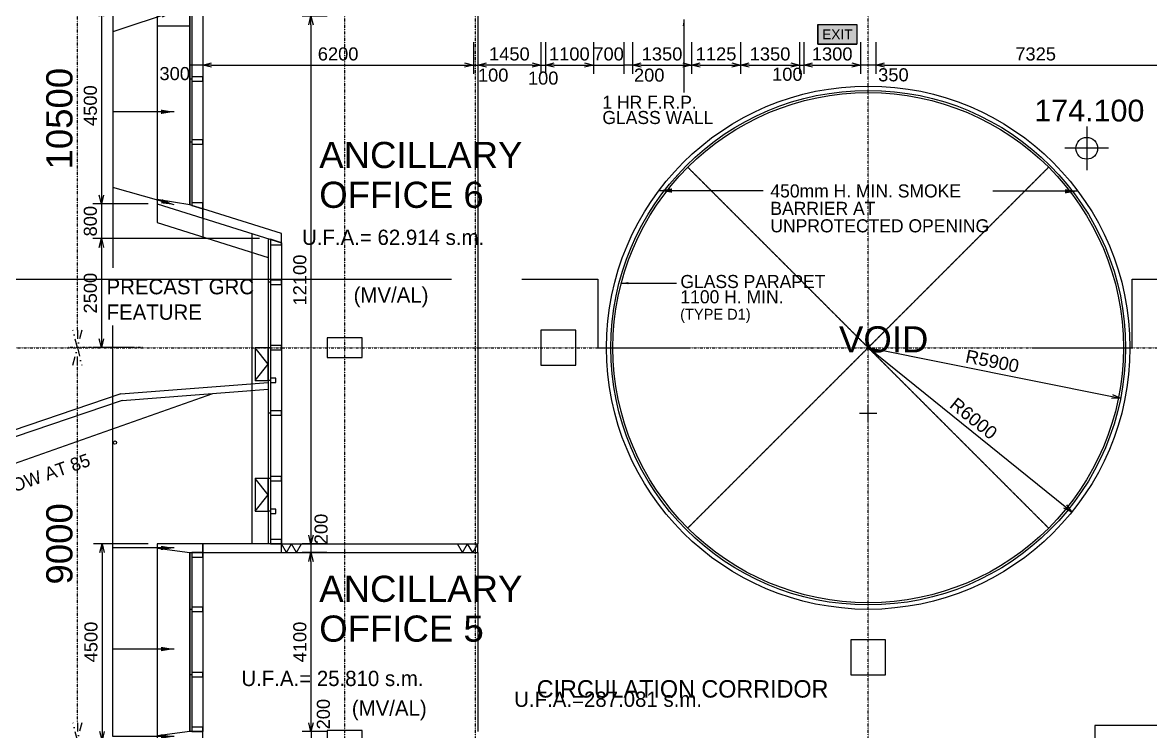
# Model space of a CAD drawing. Header units: millimetres. Extents: x 477 to 62893, y 268 to 55271.
# Drawn here: x 14886 to 40738, y 13340 to 29595 of the extents above; entities that cross this region are included whole.
import ezdxf
from ezdxf.enums import TextEntityAlignment as Align

# ---------------------------------------------------------------- set-up
doc = ezdxf.new("R2010")
doc.units = ezdxf.units.MM
doc.linetypes.add('CENTER', pattern=[50.8, 31.75, -6.35, 6.35, -6.35])
doc.linetypes.add('DASHDOT', pattern=[1, 0.5, -0.25, 0, -0.25])
doc.layers.get('0').update_dxf_attribs({"color": 8})
doc.layers.get('Defpoints').update_dxf_attribs({"color": 8})
for name, color, linetype in [('DLN020__', 8, 'DASHDOT'), ('DLN030', 8, 'Continuous'), ('DLN032__', 8, 'Continuous'), ('DLN040_2', 8, 'Continuous'), ('DLN040__', 8, 'Continuous'), ('DLN041_1', 8, 'Continuous'), ('DLN041__', 8, 'Continuous'), ('DLN052__', 8, 'Continuous'), ('DLN061__1', 8, 'Continuous'), ('DLN210__', 8, 'Continuous'), ('DLN220__', 8, 'Continuous'), ('DLN280__', 8, 'Continuous'), ('DLN314__', 8, 'Continuous'), ('DLN324__', 8, 'Continuous'), ('DLN327__', 8, 'CENTER'), ('DLN580__', 8, 'Continuous'), ('FS-10', 8, 'Continuous'), ('LEVEL', 8, 'Continuous')]:
    doc.layers.add(name, color=color, linetype=linetype)
doc.styles.add('ROMANS', font='swissl.ttf')
doc.styles.add('SWIS721LT450', font='swissl.ttf')
doc.styles.add('SWIS721LT750', font='swissl.ttf')
doc.dimstyles.new('INTDIM', dxfattribs={"dimscale": 200, "dimtxt": 2.25, "dimasz": 1.5, "dimexe": 1, "dimexo": 0, "dimgap": 1, "dimtad": 1, "dimdec": 0, "dimrnd": 1, "dimzin": 1, "dimdsep": 46, "dimtxsty": 'SWIS721LT450', "dimcen": 1, "dimclrd": 256, "dimclre": 256, "dimclrt": 256, "dimaunit": 1, "dimadec": 3, "dimazin": 0, "dimtfac": 1, "dimtdec": 0, "dimtix": 1, "dimtmove": 2, "dimatfit": 0, "dimfxl": 1, "dimtolj": 1, "dimtzin": 0, "dimarcsym": 0})

# ---------------------------------------------------------------- blocks, each defined once
blk = doc.blocks.new('DIMARR')
for p, q in [((-1, 0.25), (0, 0)), ((-1, 0), (0, 0)), ((0, 0), (-1, -0.25))]:
    blk.add_line(p, q)
blk = doc.blocks.new('*D391')
at = {"layer": 'Defpoints', "color": 0, "transparency": 16777216}
for p in [(16142, 22140), (17850, 22140), (17850, 13140)]:
    blk.add_point(p, dxfattribs=at)
at = {"layer": 'DLN020__', "lineweight": -2, "transparency": 16777216}
for p, q in [((17650, 22140), (15942, 22140)), ((16142, 13540), (16142, 21740)), ((17650, 13140), (15942, 13140))]:
    blk.add_line(p, q, dxfattribs=at)
at = {"layer": 'DLN020__', "lineweight": -2, "transparency": 16777216, "xscale": 400, "yscale": 400, "zscale": 400}
for p, rotation in [((16142, 22140), 90), ((16142, 13140), 270)]:
    blk.add_blockref('DIMARR', p, dxfattribs=dict(at, rotation=rotation))
at = {"layer": 'DLN020__', "transparency": 16777216, "insert": (15734, 17640), "char_height": 600, "attachment_point": 5, "rotation": 90, "style": 'SWIS721LT450'}
blk.add_mtext('\\A1;9000', dxfattribs=at)
blk = doc.blocks.new('*D392')
at = {"layer": 'Defpoints', "color": 0, "transparency": 16777216}
for p in [(16142, 32640), (17850, 32640), (17850, 22140)]:
    blk.add_point(p, dxfattribs=at)
at = {"layer": 'DLN020__', "lineweight": -2, "transparency": 16777216}
for p, q in [((17650, 32640), (15942, 32640)), ((16142, 22540), (16142, 32240)), ((17650, 22140), (15942, 22140))]:
    blk.add_line(p, q, dxfattribs=at)
at = {"layer": 'DLN020__', "lineweight": -2, "transparency": 16777216, "xscale": 400, "yscale": 400, "zscale": 400}
for p, rotation in [((16142, 32640), 90), ((16142, 22140), 270)]:
    blk.add_blockref('DIMARR', p, dxfattribs=dict(at, rotation=rotation))
at = {"layer": 'DLN020__', "transparency": 16777216, "insert": (15734, 27390), "char_height": 600, "attachment_point": 5, "rotation": 90, "style": 'SWIS721LT450'}
blk.add_mtext('\\A1;10500', dxfattribs=at)
blk = doc.blocks.new('*D399')
at = {"layer": 'Defpoints', "color": 0, "transparency": 16777216}
for p in [(25319, 29342), (26769, 29342), (25319, 28619)]:
    blk.add_point(p, dxfattribs=at)
at = {"layer": 'DLN030', "lineweight": -2, "transparency": 16777216}
for p, q in [((25319, 29142), (25319, 28419)), ((26769, 29142), (26769, 28419)), ((26569, 28619), (25519, 28619))]:
    blk.add_line(p, q, dxfattribs=at)
at = {"layer": 'DLN030', "lineweight": -2, "transparency": 16777216, "xscale": 200, "yscale": 200, "zscale": 200, "rotation": 180}
blk.add_blockref('DIMARR', (25319, 28619), dxfattribs=at)
at = {"layer": 'DLN030', "lineweight": -2, "transparency": 16777216, "xscale": 200, "yscale": 200, "zscale": 200}
blk.add_blockref('DIMARR', (26769, 28619), dxfattribs=at)
at = {"layer": 'DLN030', "transparency": 16777216, "insert": (26044, 28873), "char_height": 300, "attachment_point": 5, "style": 'SWIS721LT450'}
blk.add_mtext('\\A1;1450', dxfattribs=at)
blk = doc.blocks.new('*D400')
at = {"layer": 'Defpoints', "color": 0, "transparency": 16777216}
for p in [(25219, 29342), (25319, 29342), (25319, 28619)]:
    blk.add_point(p, dxfattribs=at)
at = {"layer": 'DLN030', "lineweight": -2, "transparency": 16777216}
for p, q in [((25219, 29142), (25219, 28419)), ((25319, 29142), (25319, 28419)), ((25219, 28619), (25319, 28619))]:
    blk.add_line(p, q, dxfattribs=at)
at = {"layer": 'DLN030', "transparency": 16777216, "insert": (25673, 28387), "char_height": 300, "attachment_point": 5, "style": 'SWIS721LT450'}
blk.add_mtext('\\A1;100', dxfattribs=at)
blk = doc.blocks.new('*D401')
at = {"layer": 'Defpoints', "color": 0, "transparency": 16777216}
for p in [(19019, 29342), (25219, 29342), (25219, 28619)]:
    blk.add_point(p, dxfattribs=at)
at = {"layer": 'DLN030', "lineweight": -2, "transparency": 16777216}
for p, q in [((19019, 29142), (19019, 28419)), ((25219, 29142), (25219, 28419)), ((19219, 28619), (25019, 28619))]:
    blk.add_line(p, q, dxfattribs=at)
at = {"layer": 'DLN030', "lineweight": -2, "transparency": 16777216, "xscale": 200, "yscale": 200, "zscale": 200, "rotation": 180}
blk.add_blockref('DIMARR', (19019, 28619), dxfattribs=at)
at = {"layer": 'DLN030', "lineweight": -2, "transparency": 16777216, "xscale": 200, "yscale": 200, "zscale": 200}
blk.add_blockref('DIMARR', (25219, 28619), dxfattribs=at)
at = {"layer": 'DLN030', "transparency": 16777216, "insert": (22119, 28873), "char_height": 300, "attachment_point": 5, "style": 'SWIS721LT450'}
blk.add_mtext('\\A1;6200', dxfattribs=at)
blk = doc.blocks.new('*D402')
at = {"layer": 'Defpoints', "color": 0, "transparency": 16777216}
for p in [(18719, 29342), (19019, 29342), (18719, 28619)]:
    blk.add_point(p, dxfattribs=at)
at = {"layer": 'DLN030', "lineweight": -2, "transparency": 16777216}
for p, q in [((18719, 29142), (18719, 28419)), ((19019, 29142), (19019, 28419)), ((19019, 28619), (18719, 28619))]:
    blk.add_line(p, q, dxfattribs=at)
at = {"layer": 'DLN030', "transparency": 16777216, "insert": (18374, 28423), "char_height": 300, "attachment_point": 5, "style": 'SWIS721LT450'}
blk.add_mtext('\\A1;300', dxfattribs=at)
blk = doc.blocks.new('*D403')
at = {"layer": 'Defpoints', "color": 0, "transparency": 16777216}
for p in [(34094, 29342), (34444, 29342), (34094, 28619)]:
    blk.add_point(p, dxfattribs=at)
at = {"layer": 'DLN030', "lineweight": -2, "transparency": 16777216}
for p, q in [((34094, 29142), (34094, 28419)), ((34444, 29142), (34444, 28419)), ((34444, 28619), (34094, 28619))]:
    blk.add_line(p, q, dxfattribs=at)
at = {"layer": 'DLN030', "transparency": 16777216, "insert": (34847, 28394), "char_height": 300, "attachment_point": 5, "style": 'SWIS721LT450'}
blk.add_mtext('\\A1;350', dxfattribs=at)
blk = doc.blocks.new('*D404')
at = {"layer": 'Defpoints', "color": 0, "transparency": 16777216}
for p in [(34444, 29342), (41769, 29342), (41769, 28619)]:
    blk.add_point(p, dxfattribs=at)
at = {"layer": 'DLN030', "lineweight": -2, "transparency": 16777216}
for p, q in [((34444, 29142), (34444, 28419)), ((41769, 29142), (41769, 28419)), ((34644, 28619), (41569, 28619))]:
    blk.add_line(p, q, dxfattribs=at)
at = {"layer": 'DLN030', "lineweight": -2, "transparency": 16777216, "xscale": 200, "yscale": 200, "zscale": 200, "rotation": 180}
blk.add_blockref('DIMARR', (34444, 28619), dxfattribs=at)
at = {"layer": 'DLN030', "lineweight": -2, "transparency": 16777216, "xscale": 200, "yscale": 200, "zscale": 200}
blk.add_blockref('DIMARR', (41769, 28619), dxfattribs=at)
at = {"layer": 'DLN030', "transparency": 16777216, "insert": (38107, 28873), "char_height": 300, "attachment_point": 5, "style": 'SWIS721LT450'}
blk.add_mtext('\\A1;7325', dxfattribs=at)
blk = doc.blocks.new('*D343')
at = {"layer": 'Defpoints', "color": 0, "transparency": 16777216}
for p in [(22071, 29740), (21497, 17640), (22071, 17640)]:
    blk.add_point(p, dxfattribs=at)
at = {"layer": 'DLN030', "lineweight": -2, "transparency": 16777216}
for p, q in [((21871, 29740), (21297, 29740)), ((21497, 29540), (21497, 17840)), ((21871, 17640), (21297, 17640))]:
    blk.add_line(p, q, dxfattribs=at)
at = {"layer": 'DLN030', "lineweight": -2, "transparency": 16777216, "xscale": 200, "yscale": 200, "zscale": 200}
for p, rotation in [((21497, 29740), 90), ((21497, 17640), 270)]:
    blk.add_blockref('DIMARR', p, dxfattribs=dict(at, rotation=rotation))
at = {"layer": 'DLN030', "transparency": 16777216, "insert": (21243, 23690), "char_height": 300, "attachment_point": 5, "rotation": 90, "style": 'SWIS721LT450'}
blk.add_mtext('\\A1;12100', dxfattribs=at)
blk = doc.blocks.new('*D344')
at = {"layer": 'Defpoints', "color": 0, "transparency": 16777216}
for p in [(22064, 17640), (21497, 17440), (22064, 17440)]:
    blk.add_point(p, dxfattribs=at)
at = {"layer": 'DLN030', "lineweight": -2, "transparency": 16777216}
for p, q in [((21864, 17640), (21297, 17640)), ((21497, 17640), (21497, 17440)), ((21864, 17440), (21297, 17440))]:
    blk.add_line(p, q, dxfattribs=at)
at = {"layer": 'DLN030', "transparency": 16777216, "insert": (21730, 17982), "char_height": 300, "attachment_point": 5, "rotation": 90, "style": 'SWIS721LT450'}
blk.add_mtext('\\A1;200', dxfattribs=at)
blk = doc.blocks.new('*D345')
at = {"layer": 'Defpoints', "color": 0, "transparency": 16777216}
for p in [(22064, 17440), (21497, 13340), (22064, 13340)]:
    blk.add_point(p, dxfattribs=at)
at = {"layer": 'DLN030', "lineweight": -2, "transparency": 16777216}
for p, q in [((21864, 17440), (21297, 17440)), ((21497, 17240), (21497, 13540)), ((21864, 13340), (21297, 13340))]:
    blk.add_line(p, q, dxfattribs=at)
at = {"layer": 'DLN030', "lineweight": -2, "transparency": 16777216, "xscale": 200, "yscale": 200, "zscale": 200}
for p, rotation in [((21497, 17440), 90), ((21497, 13340), 270)]:
    blk.add_blockref('DIMARR', p, dxfattribs=dict(at, rotation=rotation))
at = {"layer": 'DLN030', "transparency": 16777216, "insert": (21243, 15390), "char_height": 300, "attachment_point": 5, "rotation": 90, "style": 'SWIS721LT450'}
blk.add_mtext('\\A1;4100', dxfattribs=at)
blk = doc.blocks.new('*D346')
at = {"layer": 'Defpoints', "color": 0, "transparency": 16777216}
for p in [(22071, 13340), (21505, 13140), (22071, 13140)]:
    blk.add_point(p, dxfattribs=at)
at = {"layer": 'DLN030', "lineweight": -2, "transparency": 16777216}
for p, q in [((21871, 13340), (21305, 13340)), ((21505, 13340), (21505, 13140)), ((21871, 13140), (21305, 13140))]:
    blk.add_line(p, q, dxfattribs=at)
at = {"layer": 'DLN030', "transparency": 16777216, "insert": (21783, 13736), "char_height": 300, "attachment_point": 5, "rotation": 90, "style": 'SWIS721LT450'}
blk.add_mtext('\\A1;200', dxfattribs=at)
blk = doc.blocks.new('*D351')
at = {"layer": 'Defpoints', "color": 0, "transparency": 16777216}
for p in [(34269, 22140), (40055, 20981)]:
    blk.add_point(p, dxfattribs=at)
at = {"layer": 'DLN030', "lineweight": -2, "transparency": 16777216}
blk.add_line((34269, 22140), (39858, 21020), dxfattribs=at)
at = {"layer": 'DLN030', "lineweight": -2, "transparency": 16777216, "xscale": 200, "yscale": 200, "zscale": 200, "rotation": 348.6739340549402}
blk.add_blockref('DIMARR', (40055, 20981), dxfattribs=at)
at = {"layer": 'DLN030', "transparency": 16777216, "insert": (37114, 21829), "char_height": 300, "attachment_point": 5, "rotation": 348.6739, "style": 'SWIS721LT450'}
blk.add_mtext('\\A1;R5900', dxfattribs=at)
blk = doc.blocks.new('ELEX')
at = {"layer": 'DLN032__'}
for p, q in [((0, 0.5), (0, -0.5)), ((0.5, 0), (-0.5, 0))]:
    blk.add_line(p, q, dxfattribs=at)
blk.add_circle((0, 0), 0.25, dxfattribs=at)
at = {"layer": 'DLN032__', "style": 'ROMANS'}
blk.add_attdef('ELEX', (0.257, 0.354), '', height=0.5, dxfattribs=at)
blk = doc.blocks.new('FSEX-V01')
at = {"layer": 'DLN580__'}
for p, q in [((0, 300), (0, 0)), ((0, 300), (600, 300)), ((600, 300), (600, 0)), ((0, 0), (600, 0))]:
    blk.add_line(p, q, dxfattribs=at)
at = {"layer": 'DLN580__', "style": 'ROMANS'}
blk.add_text('EXIT', height=150, dxfattribs=at).set_placement((300, 150), align=Align.MIDDLE)
blk = doc.blocks.new('U')
at = {"layer": 'DLN280__'}
for points in [[(-370364, -433790), (-371164, -433790), (-371164, -434240), (-370364, -434240)], [(-370364, -442790), (-371164, -442790), (-371164, -443240), (-370364, -443240)]]:
    blk.add_lwpolyline(points, close=True, dxfattribs=at)
blk = doc.blocks.new('*D324')
at = {"layer": 'Defpoints', "color": 0, "transparency": 16777216}
for p in [(25319, 29342), (26769, 29342), (25319, 28619)]:
    blk.add_point(p, dxfattribs=at)
at = {"layer": 'DLN030', "lineweight": -2, "transparency": 16777216}
for p, q in [((25319, 29142), (25319, 28419)), ((26769, 29142), (26769, 28419)), ((26569, 28619), (25519, 28619))]:
    blk.add_line(p, q, dxfattribs=at)
at = {"layer": 'DLN030', "lineweight": -2, "transparency": 16777216, "xscale": 200, "yscale": 200, "zscale": 200, "rotation": 180}
blk.add_blockref('DIMARR', (25319, 28619), dxfattribs=at)
at = {"layer": 'DLN030', "lineweight": -2, "transparency": 16777216, "xscale": 200, "yscale": 200, "zscale": 200}
blk.add_blockref('DIMARR', (26769, 28619), dxfattribs=at)
at = {"layer": 'DLN030', "transparency": 16777216, "insert": (26044, 28873), "char_height": 300, "attachment_point": 5, "style": 'SWIS721LT450'}
blk.add_mtext('\\A1;1450', dxfattribs=at)
blk = doc.blocks.new('*D325')
at = {"layer": 'Defpoints', "color": 0, "transparency": 16777216}
for p in [(28669, 29342), (28869, 29342), (28669, 28619)]:
    blk.add_point(p, dxfattribs=at)
at = {"layer": 'DLN030', "lineweight": -2, "transparency": 16777216}
for p, q in [((28669, 29142), (28669, 28419)), ((28869, 29142), (28869, 28419)), ((28869, 28619), (28669, 28619))]:
    blk.add_line(p, q, dxfattribs=at)
at = {"layer": 'DLN030', "transparency": 16777216, "insert": (29250, 28387), "char_height": 300, "attachment_point": 5, "style": 'SWIS721LT450'}
blk.add_mtext('\\A1;200', dxfattribs=at)
blk = doc.blocks.new('*D326')
at = {"layer": 'Defpoints', "color": 0, "transparency": 16777216}
for p in [(30219, 29342), (31344, 29342), (31344, 28619)]:
    blk.add_point(p, dxfattribs=at)
at = {"layer": 'DLN030', "lineweight": -2, "transparency": 16777216}
for p, q in [((30219, 29142), (30219, 28419)), ((31344, 29142), (31344, 28419)), ((30419, 28619), (31144, 28619))]:
    blk.add_line(p, q, dxfattribs=at)
at = {"layer": 'DLN030', "lineweight": -2, "transparency": 16777216, "xscale": 200, "yscale": 200, "zscale": 200, "rotation": 180}
blk.add_blockref('DIMARR', (30219, 28619), dxfattribs=at)
at = {"layer": 'DLN030', "lineweight": -2, "transparency": 16777216, "xscale": 200, "yscale": 200, "zscale": 200}
blk.add_blockref('DIMARR', (31344, 28619), dxfattribs=at)
at = {"layer": 'DLN030', "transparency": 16777216, "insert": (30782, 28873), "char_height": 300, "attachment_point": 5, "style": 'SWIS721LT450'}
blk.add_mtext('\\A1;1125', dxfattribs=at)
blk = doc.blocks.new('*D327')
at = {"layer": 'Defpoints', "color": 0, "transparency": 16777216}
for p in [(32694, 29342), (32794, 29342), (32794, 28619)]:
    blk.add_point(p, dxfattribs=at)
at = {"layer": 'DLN030', "lineweight": -2, "transparency": 16777216}
for p, q in [((32694, 29142), (32694, 28419)), ((32794, 29142), (32794, 28419)), ((32694, 28619), (32794, 28619))]:
    blk.add_line(p, q, dxfattribs=at)
at = {"layer": 'DLN030', "transparency": 16777216, "insert": (32416, 28407), "char_height": 300, "attachment_point": 5, "style": 'SWIS721LT450'}
blk.add_mtext('\\A1;100', dxfattribs=at)
blk = doc.blocks.new('*D328')
at = {"layer": 'Defpoints', "color": 0, "transparency": 16777216}
for p in [(32794, 29342), (34094, 29342), (34094, 28619)]:
    blk.add_point(p, dxfattribs=at)
at = {"layer": 'DLN030', "lineweight": -2, "transparency": 16777216}
for p, q in [((32794, 29142), (32794, 28419)), ((34094, 29142), (34094, 28419)), ((32994, 28619), (33894, 28619))]:
    blk.add_line(p, q, dxfattribs=at)
at = {"layer": 'DLN030', "lineweight": -2, "transparency": 16777216, "xscale": 200, "yscale": 200, "zscale": 200, "rotation": 180}
blk.add_blockref('DIMARR', (32794, 28619), dxfattribs=at)
at = {"layer": 'DLN030', "lineweight": -2, "transparency": 16777216, "xscale": 200, "yscale": 200, "zscale": 200}
blk.add_blockref('DIMARR', (34094, 28619), dxfattribs=at)
at = {"layer": 'DLN030', "transparency": 16777216, "insert": (33444, 28873), "char_height": 300, "attachment_point": 5, "style": 'SWIS721LT450'}
blk.add_mtext('\\A1;1300', dxfattribs=at)
blk = doc.blocks.new('*D329')
at = {"layer": 'Defpoints', "color": 0, "transparency": 16777216}
for p in [(26769, 29342), (26869, 29342), (26869, 28619)]:
    blk.add_point(p, dxfattribs=at)
at = {"layer": 'DLN030', "lineweight": -2, "transparency": 16777216}
for p, q in [((26769, 29142), (26769, 28419)), ((26869, 29142), (26869, 28419)), ((26769, 28619), (26869, 28619))]:
    blk.add_line(p, q, dxfattribs=at)
at = {"layer": 'DLN030', "transparency": 16777216, "insert": (26819, 28319), "char_height": 300, "attachment_point": 5, "style": 'SWIS721LT450'}
blk.add_mtext('\\A1;100', dxfattribs=at)
blk = doc.blocks.new('*D330')
at = {"layer": 'Defpoints', "color": 0, "transparency": 16777216}
for p in [(28869, 29342), (30219, 29342), (30219, 28619)]:
    blk.add_point(p, dxfattribs=at)
at = {"layer": 'DLN030', "lineweight": -2, "transparency": 16777216}
for p, q in [((28869, 29142), (28869, 28419)), ((30219, 29142), (30219, 28419)), ((29069, 28619), (30019, 28619))]:
    blk.add_line(p, q, dxfattribs=at)
at = {"layer": 'DLN030', "lineweight": -2, "transparency": 16777216, "xscale": 200, "yscale": 200, "zscale": 200, "rotation": 180}
blk.add_blockref('DIMARR', (28869, 28619), dxfattribs=at)
at = {"layer": 'DLN030', "lineweight": -2, "transparency": 16777216, "xscale": 200, "yscale": 200, "zscale": 200}
blk.add_blockref('DIMARR', (30219, 28619), dxfattribs=at)
at = {"layer": 'DLN030', "transparency": 16777216, "insert": (29544, 28873), "char_height": 300, "attachment_point": 5, "style": 'SWIS721LT450'}
blk.add_mtext('\\A1;1350', dxfattribs=at)
blk = doc.blocks.new('*D323')
at = {"layer": 'Defpoints', "color": 0, "transparency": 16777216}
for p in [(31344, 29342), (32694, 29342), (32694, 28619)]:
    blk.add_point(p, dxfattribs=at)
at = {"layer": 'DLN030', "lineweight": -2, "transparency": 16777216}
for p, q in [((31344, 29142), (31344, 28419)), ((32694, 29142), (32694, 28419)), ((31544, 28619), (32494, 28619))]:
    blk.add_line(p, q, dxfattribs=at)
at = {"layer": 'DLN030', "lineweight": -2, "transparency": 16777216, "xscale": 200, "yscale": 200, "zscale": 200, "rotation": 180}
blk.add_blockref('DIMARR', (31344, 28619), dxfattribs=at)
at = {"layer": 'DLN030', "lineweight": -2, "transparency": 16777216, "xscale": 200, "yscale": 200, "zscale": 200}
blk.add_blockref('DIMARR', (32694, 28619), dxfattribs=at)
at = {"layer": 'DLN030', "transparency": 16777216, "insert": (32019, 28873), "char_height": 300, "attachment_point": 5, "style": 'SWIS721LT450'}
blk.add_mtext('\\A1;1350', dxfattribs=at)
blk = doc.blocks.new('MAGENTA')
at = {"layer": 'DLN314__'}
blk.add_line((-212508, -468222), (-212508, -468172), dxfattribs=at)
blk.add_lwpolyline([(-212458, -468472), (-212458, -468222), (-212558, -468222), (-212558, -468472)], close=True, dxfattribs=at)
blk = doc.blocks.new('*D300')
at = {"layer": 'Defpoints', "color": 0, "transparency": 16777216}
for p in [(34269, 22140), (38937, 18369)]:
    blk.add_point(p, dxfattribs=at)
at = {"layer": 'DLN030', "lineweight": -2, "transparency": 16777216}
blk.add_line((34269, 22140), (38781, 18495), dxfattribs=at)
at = {"layer": 'DLN030', "lineweight": -2, "transparency": 16777216, "xscale": 200, "yscale": 200, "zscale": 200, "rotation": 321.0664221303622}
blk.add_blockref('DIMARR', (38937, 18369), dxfattribs=at)
at = {"layer": 'DLN030', "transparency": 16777216, "insert": (36685, 20515), "char_height": 300, "attachment_point": 5, "rotation": 321.0664, "style": 'SWIS721LT450'}
blk.add_mtext('\\A1;R6000', dxfattribs=at)
blk = doc.blocks.new('w')
at = {"layer": 'DLN061__1'}
for p, q in [((-380707, -515975), (-380854, -515719)), ((-380707, -515975), (-380559, -515719)), ((-380411, -515975), (-380559, -515719)), ((-380411, -515975), (-380263, -515719))]:
    blk.add_line(p, q, dxfattribs=at)
blk = doc.blocks.new('A$C75032E79')
at = {"layer": 'DLN314__', "ltscale": 0.05}
blk.add_lwpolyline([(-750, 0), (0, 0), (0, 300), (-750, 300)], close=True, dxfattribs=at)
blk.add_lwpolyline([(-750, 300), (-375, 0), (0, 300)], dxfattribs=at)
blk = doc.blocks.new('MAGETA-2')
at = {"layer": 'DLN314__'}
blk.add_line((-211908, -468637), (-211908, -468587), dxfattribs=at)
blk.add_lwpolyline([(-211858, -468762), (-211858, -468637), (-211958, -468637), (-211958, -468762)], close=True, dxfattribs=at)
blk = doc.blocks.new('*D281')
at = {"layer": 'Defpoints', "color": 0, "transparency": 16777216}
for p in [(26869, 29342), (27969, 29342), (27969, 28619)]:
    blk.add_point(p, dxfattribs=at)
at = {"layer": 'DLN030', "lineweight": -2, "transparency": 16777216}
for p, q in [((26869, 29142), (26869, 28419)), ((27969, 29142), (27969, 28419)), ((27069, 28619), (27769, 28619))]:
    blk.add_line(p, q, dxfattribs=at)
at = {"layer": 'DLN030', "lineweight": -2, "transparency": 16777216, "xscale": 200, "yscale": 200, "zscale": 200, "rotation": 180}
blk.add_blockref('DIMARR', (26869, 28619), dxfattribs=at)
at = {"layer": 'DLN030', "lineweight": -2, "transparency": 16777216, "xscale": 200, "yscale": 200, "zscale": 200}
blk.add_blockref('DIMARR', (27969, 28619), dxfattribs=at)
at = {"layer": 'DLN030', "transparency": 16777216, "insert": (27419, 28873), "char_height": 300, "attachment_point": 5, "style": 'SWIS721LT450'}
blk.add_mtext('\\A1;1100', dxfattribs=at)
blk = doc.blocks.new('*D282')
at = {"layer": 'Defpoints', "color": 0, "transparency": 16777216}
for p in [(27969, 29342), (28669, 29342), (28669, 28619)]:
    blk.add_point(p, dxfattribs=at)
at = {"layer": 'DLN030', "lineweight": -2, "transparency": 16777216}
for p, q in [((27969, 29142), (27969, 28419)), ((28669, 29142), (28669, 28419)), ((27969, 28619), (28669, 28619))]:
    blk.add_line(p, q, dxfattribs=at)
at = {"layer": 'DLN030', "transparency": 16777216, "insert": (28319, 28873), "char_height": 300, "attachment_point": 5, "style": 'SWIS721LT450'}
blk.add_mtext('\\A1;700', dxfattribs=at)
blk = doc.blocks.new('*D261')
at = {"layer": 'Defpoints', "color": 0, "transparency": 16777216}
for p in [(17969, 29940), (16695, 25440), (17969, 25440)]:
    blk.add_point(p, dxfattribs=at)
at = {"layer": 'DLN030', "lineweight": -2, "transparency": 16777216}
for p, q in [((17769, 29940), (16495, 29940)), ((16695, 29740), (16695, 25640)), ((17769, 25440), (16495, 25440))]:
    blk.add_line(p, q, dxfattribs=at)
at = {"layer": 'DLN030', "lineweight": -2, "transparency": 16777216, "xscale": 200, "yscale": 200, "zscale": 200}
for p, rotation in [((16695, 29940), 90), ((16695, 25440), 270)]:
    blk.add_blockref('DIMARR', p, dxfattribs=dict(at, rotation=rotation))
at = {"layer": 'DLN030', "transparency": 16777216, "insert": (16441, 27690), "char_height": 300, "attachment_point": 5, "rotation": 90, "style": 'SWIS721LT450'}
blk.add_mtext('\\A1;4500', dxfattribs=at)
blk = doc.blocks.new('*D262')
at = {"layer": 'Defpoints', "color": 0, "transparency": 16777216}
for p in [(17969, 25440), (16695, 24640), (20519, 24640)]:
    blk.add_point(p, dxfattribs=at)
at = {"layer": 'DLN030', "lineweight": -2, "transparency": 16777216}
for p, q in [((17769, 25440), (16495, 25440)), ((16695, 25440), (16695, 24640)), ((20319, 24640), (16495, 24640))]:
    blk.add_line(p, q, dxfattribs=at)
at = {"layer": 'DLN030', "transparency": 16777216, "insert": (16441, 25040), "char_height": 300, "attachment_point": 5, "rotation": 90, "style": 'SWIS721LT450'}
blk.add_mtext('\\A1;800', dxfattribs=at)
blk = doc.blocks.new('*D263')
at = {"layer": 'Defpoints', "color": 0, "transparency": 16777216}
for p in [(17554, 24640), (16695, 22140), (17650, 22140)]:
    blk.add_point(p, dxfattribs=at)
at = {"layer": 'DLN030', "lineweight": -2, "transparency": 16777216}
for p, q in [((17354, 24640), (16495, 24640)), ((16695, 24440), (16695, 22340)), ((17450, 22140), (16495, 22140))]:
    blk.add_line(p, q, dxfattribs=at)
at = {"layer": 'DLN030', "lineweight": -2, "transparency": 16777216, "xscale": 200, "yscale": 200, "zscale": 200}
for p, rotation in [((16695, 24640), 90), ((16695, 22140), 270)]:
    blk.add_blockref('DIMARR', p, dxfattribs=dict(at, rotation=rotation))
at = {"layer": 'DLN030', "transparency": 16777216, "insert": (16441, 23390), "char_height": 300, "attachment_point": 5, "rotation": 90, "style": 'SWIS721LT450'}
blk.add_mtext('\\A1;2500', dxfattribs=at)
blk = doc.blocks.new('*D264')
at = {"layer": 'Defpoints', "color": 0, "transparency": 16777216}
for p in [(17969, 17640), (16710, 13140), (17969, 13140)]:
    blk.add_point(p, dxfattribs=at)
at = {"layer": 'DLN030', "lineweight": -2, "transparency": 16777216}
for p, q in [((17769, 17640), (16510, 17640)), ((16710, 17440), (16710, 13340)), ((17769, 13140), (16510, 13140))]:
    blk.add_line(p, q, dxfattribs=at)
at = {"layer": 'DLN030', "lineweight": -2, "transparency": 16777216, "xscale": 200, "yscale": 200, "zscale": 200}
for p, rotation in [((16710, 17640), 90), ((16710, 13140), 270)]:
    blk.add_blockref('DIMARR', p, dxfattribs=dict(at, rotation=rotation))
at = {"layer": 'DLN030', "transparency": 16777216, "insert": (16455, 15390), "char_height": 300, "attachment_point": 5, "rotation": 90, "style": 'SWIS721LT450'}
blk.add_mtext('\\A1;4500', dxfattribs=at)

msp = doc.modelspace()

# ---------------------------------------------------------------- hatches: boundary and pattern name
at = {"layer": 'FS-10'}
msp.add_hatch(color=256, dxfattribs=at).paths.add_polyline_path([(33111.9, 29549.8), (34011.9, 29549.8), (34011.9, 29099.8), (33111.9, 29099.8)])

# ---------------------------------------------------------------- linework, layer by layer
at = {"layer": 'DLN020__'}
for p, q in [((22269.4, 5889.6), (22269.4, 51172.8)), ((25269.4, 5889.6), (25269.4, 51172.8)), ((34269.4, 5889.6), (34269.4, 51172.8)), ((14340.2, 22139.6), (58019.4, 22139.6))]:
    msp.add_line(p, q, dxfattribs=at)
at = {"layer": 'DLN030'}
for p, q in [((34269.4, 20439.6), (34269.4, 20839.6)), ((34069.4, 20639.6), (34469.4, 20639.6))]:
    msp.add_line(p, q, dxfattribs=at)
at = {"layer": 'DLN040__'}
msp.add_circle((17004.6, 19963.8), 36.7, dxfattribs=at)
at = {"layer": 'DLN052__', "ltscale": 0.5}
msp.add_line((3106, 23709.5), (24718.6, 23709.5), dxfattribs=at)
at = {"layer": 'DLN052__', "ltscale": 0.01}
for points in [[(26330, 23709.5), (28073.3, 23709.5), (28073.3, 22139.6), (30123.1, 22139.6)], [(38089.6, 22139.6), (40317.5, 22139.6), (40317.5, 23709.5), (41032.5, 23709.5)]]:
    msp.add_lwpolyline(points, dxfattribs=at)
at = {"layer": 'DLN052__', "ltscale": 0.05}
msp.add_lwpolyline([(41032.5, 16251.1), (41032.5, 13478.2), (39465.3, 13478.2), (39465.3, 3681.9)], dxfattribs=at)
at = {"layer": 'DLN210__'}
for p, q in [((17969.4, 29839.6), (17969.4, 25539.6)), ((18719.4, 29508.4), (17969.4, 29508.4)), ((19019.4, 25110.2), (19019.4, 24679)), ((17139.8, 21078.2), (20519.4, 21340.7)), ((17139.7, 21078.1), (6848, 17579.6)), ((9916.1, 17797.7), (19247.3, 21091.4)), ((17170.1, 20930.1), (20519.4, 21190.2)), ((17170.1, 20930.1), (6756.2, 17390)), ((17969.4, 17539.6), (17969.4, 13240.3))]:
    msp.add_line(p, q, dxfattribs=at)
for points in [[(19019.4, 25319.8), (18769.4, 25398.3), (18719.4, 25414), (17969.4, 25539.6), (17969.4, 25439.6), (19019.4, 25110.2)], [(19019.4, 17639.6), (17969.4, 17639.6), (17969.4, 17539.6), (18719.4, 17439.6), (19019.4, 17439.6)], [(19019.4, 13339.6), (18769.4, 13339.6), (18719.4, 13339.6), (17969.4, 13240.3), (17969.4, 13139.6), (19019.4, 13139.6)]]:
    msp.add_lwpolyline(points, close=True, dxfattribs=at)
msp.add_lwpolyline([(17969.4, 25439.6), (17969.4, 25008.4), (20519.4, 24208.4)], dxfattribs=at)
msp.add_arc((17139.8, 21077.7), 0.5, 94.44198, 108.77496, dxfattribs=at)
at = {"layer": 'DLN220__', "ltscale": 0.05}
for p, q in [((25319.4, 29739.6), (25319.4, 17639.6)), ((25319.4, 17439.6), (25319.4, 13339.6))]:
    msp.add_line(p, q, dxfattribs=at)
at = {"layer": 'DLN220__'}
for p, q in [((20819.4, 17639.6), (25319.4, 17639.6)), ((25319.4, 17439.6), (25319.4, 17639.6)), ((20819.4, 17439.6), (25319.4, 17439.6))]:
    msp.add_line(p, q, dxfattribs=at)
at = {"layer": 'DLN280__'}
for points in [[(19019.4, 25319.8), (19019.4, 25110.2), (20819.4, 24545.5), (20819.4, 24755.1)], [(26769.4, 21739.6), (27569.4, 21739.6), (27569.4, 22539.6), (26769.4, 22539.6)], [(20819.4, 17639.6), (20569.4, 17639.6), (19019.4, 17639.6), (19019.4, 17439.6), (20819.4, 17439.6)], [(33869.4, 14639.6), (34669.4, 14639.6), (34669.4, 15439.6), (33869.4, 15439.6)]]:
    msp.add_lwpolyline(points, close=True, dxfattribs=at)
at = {"layer": 'DLN314__'}
for p, q in [((18719.4, 25414), (18719.4, 29740.3)), ((18719.4, 29740.3), (18719.4, 25414)), ((18769.4, 29739.6), (18769.4, 25464)), ((19019.4, 29740.3), (19019.4, 25319.8)), ((20139.4, 24758.9), (20139.4, 17639.6)), ((20519.4, 24639.6), (20519.4, 17639.6)), ((20569.4, 24624), (20569.4, 17639.6)), ((20819.4, 24545.5), (20819.4, 17639.6)), ((18719.4, 13339.6), (18719.4, 17439.6)), ((18719.4, 17439.6), (18719.4, 13339.6)), ((18769.4, 17439.6), (18769.4, 13439.6)), ((19019.4, 17439.6), (19019.4, 13339.6))]:
    msp.add_line(p, q, dxfattribs=at)
for points in [[(19019.4, 25464), (18769.4, 25464), (18769.4, 25398.3), (19019.4, 25319.8)], [(20819.4, 24545.5), (20569.4, 24624), (20569.4, 24495.5), (20819.4, 24495.5)], [(20819.4, 17739.6), (20569.4, 17739.6), (20569.4, 17639.6), (20819.4, 17639.6)], [(19019.4, 17439.6), (18769.4, 17439.6), (18769.4, 17339.6), (19019.4, 17339.6)], [(19019.4, 13439.6), (18769.4, 13439.6), (18769.4, 13339.6), (19019.4, 13339.6)]]:
    msp.add_lwpolyline(points, close=True, dxfattribs=at)
at = {"layer": 'DLN324__', "ltscale": 0.05}
msp.add_circle((34269.4, 22139.6), 6000, dxfattribs=at)
at = {"layer": 'DLN324__'}
for radius in [5900, 5850]:
    msp.add_circle((34269.4, 22139.6), radius, dxfattribs=at)
at = {"layer": 'DLN327__', "ltscale": 0.02}
for p, q in [((38406, 18003.1), (30132.8, 26276.2)), ((30132.8, 18003.1), (38406, 26276.2))]:
    msp.add_line(p, q, dxfattribs=at)
at = {"layer": 'FS-10'}
msp.add_lwpolyline([(33111.9, 29549.8), (34011.9, 29549.8), (34011.9, 29099.8), (33111.9, 29099.8)], close=True, dxfattribs=at)

# ---------------------------------------------------------------- block references
at = {"layer": 'DLN032__'}
ref = msp.add_blockref('ELEX', (39277.9, 26711.3), dxfattribs=dict(at, xscale=1000, yscale=1000, zscale=1000))
ref.add_attrib('ELEX', '174.100', (38075.3, 27326), dxfattribs={"layer": 'LEVEL', "height": 500, "style": 'ROMANS'})
at = {"layer": 'DLN061__1', "xscale": 0.78125, "yscale": 0.78125, "zscale": 0.78125}
for p in [(318362, 420545.5), (322400.1, 420545.5)]:
    msp.add_blockref('w', p, dxfattribs=at)
at = {"layer": 'DLN280__'}
msp.add_blockref('U', (393033.8, 456154.6), dxfattribs=at)
at = {"layer": 'DLN314__', "rotation": 90}
for name, p in [('MAGENTA', (-449452.6, 240805.7)), ('MAGENTA', (-449452.6, 239363.6)), ('MAGENTA', (-447652.6, 236147.2)), ('MAGENTA', (-447652.6, 234647.2)), ('MAGETA-2', (-448067.4, 233297.4)), ('MAGENTA', (-447652.6, 233147.2)), ('MAGENTA', (-447652.6, 231647.2)), ('MAGETA-2', (-448067.4, 230297.4)), ('MAGENTA', (-449452.6, 228647.2)), ('MAGENTA', (-449452.6, 227147.2))]:
    msp.add_blockref(name, p, dxfattribs=at)
at = {"layer": 'DLN314__', "ltscale": 0.05, "rotation": 90}
for p in [(20519.4, 22139.6), (20519.4, 19139.6)]:
    msp.add_blockref('A$C75032E79', p, dxfattribs=at)
at = {"layer": 'DLN580__', "xscale": 1.5, "yscale": 1.5, "zscale": 1.5}
msp.add_blockref('FSEX-V01', (33111.9, 29099.8), dxfattribs=at)

# ---------------------------------------------------------------- texts
at = {"layer": 'DLN040_2', "insert": (29958.9, 23031.5), "char_height": 250, "width": 3982.885, "attachment_point": 1, "line_spacing_factor": 0.7, "style": 'SWIS721LT750'}
msp.add_mtext('{\\fUnivers|b0|i0|c0|p34;(TYPE D1)}', dxfattribs=at)
at = {"layer": 'DLN040__', "char_height": 300, "style": 'SWIS721LT750'}
for s, insert, width, attachment_point, line_spacing_factor in [('{\\fUnivers|b0|i0|c0|p34;1 HR F.R.P. GLASS WALL}', (28176.3, 27917.2), 3224.571, 1, 0.7), ('{\\fUnivers|b0|i0|c0|p34;450mm H. MIN. SMOKE BARRIER AT UNPROTECTED OPENING}', (32027.1, 24779.7), 5359.373, 7, 0.8), ('{\\fUnivers|b0|i0|c0|p34;GLASS PARAPET 1100 H. MIN.}', (29964.7, 23806.7), 3974.268, 1, 0.7)]:
    msp.add_mtext(s, dxfattribs=dict(at, insert=insert, width=width, attachment_point=attachment_point, line_spacing_factor=line_spacing_factor))
at = {"layer": 'DLN040__', "insert": (16811.7, 22774.7), "char_height": 350, "width": 4317.27, "attachment_point": 7, "style": 'SWIS721LT750'}
msp.add_mtext('{\\fUnivers|b0|i0|c0|p34;PRECAST GRC FEATURE}', dxfattribs=at)
at = {"layer": 'DLN040__', "insert": (10891.5, 17817.9), "char_height": 300, "width": 8492.941, "attachment_point": 1, "rotation": 19.18, "style": 'SWIS721LT750'}
msp.add_mtext('{\\fUnivers|b0|i0|c0|p34;SLANTED WALL BELOW AT 85}', dxfattribs=at)
at = {"layer": 'DLN041_1', "style": 'SWIS721LT750'}
for s, p in [('ANCILLARY', (21686.3, 26258.5)), ('OFFICE 6', (21686.3, 25345.5)), ('ANCILLARY', (21686.3, 16311.2)), ('OFFICE 5', (21686.3, 15398.2))]:
    msp.add_text(s, height=600, dxfattribs=at).set_placement(p)
at = {"layer": 'DLN041_1', "char_height": 350, "attachment_point": 7, "style": 'SWIS721LT750'}
for s, insert, width in [('{\\fUnivers|b0|i0|c0|p34;U.F.A.= 62.914 s.m.}', (21292.3, 24490.6), 7280.208), ('{\\fUnivers|b0|i0|c0|p34;(MV/AL)}', (22474.4, 23068.4), 9007.441), ('{\\fUnivers|b0|i0|c0|p34;U.F.A.= 25.810 s.m.}', (19901.8, 14375.6), 7280.208), ('{\\fUnivers|b0|i0|c0|p34;U.F.A.=287.081 s.m.}', (26154.8, 13898.4), 7280.208), ('{\\fUnivers|b0|i0|c0|p34;(MV/AL)}', (22433.6, 13594.8), 9007.441)]:
    msp.add_mtext(s, dxfattribs=dict(at, insert=insert, width=width))
at = {"layer": 'DLN041__', "style": 'SWIS721LT750'}
msp.add_text('VOID', height=600, dxfattribs=at).set_placement((33599.4, 22030.6))
at = {"layer": 'DLN041__', "insert": (26671.3, 14110), "char_height": 400, "width": 14620.35, "attachment_point": 7, "style": 'SWIS721LT750'}
msp.add_mtext('{\\fUnivers|b0|i0|c0|p34;CIRCULATION\\f??|b0|i0|c0|p54; \\fUnivers|b0|i0|c0|p34;CORRIDOR}', dxfattribs=at)

# ---------------------------------------------------------------- dimensions: what is measured, and where the dimension line sits
at = {"layer": 'DLN020__'}
for base, p1, p2, picture, middle in [((16142, 32639.6), (17850.2, 22139.6), (17850.2, 32639.6), '*D392', (15733.7, 27389.6)), ((16142, 22139.6), (17850.2, 13139.6), (17850.2, 22139.6), '*D391', (15733.7, 17639.6))]:
    dim = msp.add_linear_dim(base=base, p1=p1, p2=p2, angle=90, dimstyle='INTDIM', override={"dimscale": 1, "dimtxt": 600, "dimasz": 400, "dimexe": 200, "dimexo": 200, "dimgap": 100, "dimrnd": 0, "dimzin": 0, "dimblk": 'DIMARR', "dimcen": 200, "dimclrt": 256}, dxfattribs=at)
    dim.commit()
    dim.dimension.update_dxf_attribs({"geometry": picture, "text_midpoint": middle})
at = {"layer": 'DLN030'}
for base, p1, p2, angle, picture, middle in [((16695.5, 25439.6), (17969.4, 29939.6), (17969.4, 25439.6), 90, '*D261', (16441.3, 27689.6)), ((21497.5, 17639.6), (22070.8, 29739.6), (22070.8, 17639.6), 90, '*D343', (21243.3, 23689.6)), ((25219.4, 28618.6), (19019.4, 29341.7), (25219.4, 29341.7), 180, '*D401', (22119.4, 28872.8)), ((41769.4, 28618.6), (34444.4, 29341.7), (41769.4, 29341.7), 180, '*D404', (38106.9, 28872.8)), ((16695.5, 24639.6), (17969.4, 25439.6), (20519.4, 24639.6), 90, '*D262', (16441.3, 25039.6)), ((16695.5, 22139.6), (17553.7, 24639.6), (17650.2, 22139.6), 90, '*D263', (16441.3, 23389.6)), ((16709.6, 13139.6), (17969.4, 17639.6), (17969.4, 13139.6), 90, '*D264', (16455.4, 15389.6)), ((21497.5, 13339.6), (22064, 17439.6), (22064, 13339.6), 90, '*D345', (21243.3, 15389.6))]:
    dim = msp.add_linear_dim(base=base, p1=p1, p2=p2, angle=angle, dimstyle='INTDIM', override={"dimscale": 1, "dimtxt": 300, "dimasz": 200, "dimexe": 200, "dimexo": 200, "dimgap": 100, "dimrnd": 0, "dimzin": 0, "dimblk": 'DIMARR', "dimcen": 200, "dimclrt": 256}, dxfattribs=at)
    dim.commit()
    dim.dimension.update_dxf_attribs({"geometry": picture, "text_midpoint": middle})
for base, p1, p2, picture, middle in [((18719.4, 28618.6), (19019.4, 29341.7), (18719.4, 29341.7), '*D402', (18374, 28423.3)), ((26869.4, 28618.6), (26769.4, 29341.7), (26869.4, 29341.7), '*D329', (26819.4, 28319.4)), ((28669.4, 28618.6), (28869.4, 29341.7), (28669.4, 29341.7), '*D325', (29250.2, 28386.5)), ((32794.4, 28618.6), (32694.4, 29341.7), (32794.4, 29341.7), '*D327', (32415.6, 28407)), ((34094.4, 28618.6), (34444.4, 29341.7), (34094.4, 29341.7), '*D403', (34846.6, 28394.1))]:
    dim = msp.add_linear_dim(base=base, p1=p1, p2=p2, dimstyle='INTDIM', override={"dimscale": 1, "dimtxt": 300, "dimasz": 200, "dimexe": 200, "dimexo": 200, "dimgap": 100, "dimrnd": 0, "dimzin": 0, "dimblk": 'DIMARR', "dimcen": 200, "dimclrt": 256}, dxfattribs=at)
    dim.commit()
    dim.dimension.update_dxf_attribs({"geometry": picture, "text_midpoint": middle, "dimtype": 160})
for base, p1, p2, angle, picture, middle in [((25319.4, 28618.6), (25219.4, 29341.7), (25319.4, 29341.7), 180, '*D400', (25673.3, 28386.5)), ((21497.5, 17439.6), (22064, 17639.6), (22064, 17439.6), 90, '*D344', (21730.3, 17981.9)), ((21504.5, 13139.6), (22071, 13339.6), (22071, 13139.6), 90, '*D346', (21783.3, 13735.5))]:
    dim = msp.add_linear_dim(base=base, p1=p1, p2=p2, angle=angle, dimstyle='INTDIM', override={"dimscale": 1, "dimtxt": 300, "dimasz": 200, "dimexe": 200, "dimexo": 200, "dimgap": 100, "dimrnd": 0, "dimzin": 0, "dimblk": 'DIMARR', "dimcen": 200, "dimclrt": 256}, dxfattribs=at)
    dim.commit()
    dim.dimension.update_dxf_attribs({"geometry": picture, "text_midpoint": middle, "dimtype": 160})
for base, p1, p2, picture, middle in [((25319.4, 28618.6), (26769.4, 29341.7), (25319.4, 29341.7), '*D399', (26044.4, 28872.8)), ((25319.4, 28618.6), (26769.4, 29341.7), (25319.4, 29341.7), '*D324', (26044.4, 28872.8)), ((27969.4, 28618.6), (26869.4, 29341.7), (27969.4, 29341.7), '*D281', (27419.4, 28872.8)), ((28669.4, 28618.6), (27969.4, 29341.7), (28669.4, 29341.7), '*D282', (28319.4, 28872.8)), ((30219.4, 28618.6), (28869.4, 29341.7), (30219.4, 29341.7), '*D330', (29544.4, 28872.8)), ((31344.4, 28618.6), (30219.4, 29341.7), (31344.4, 29341.7), '*D326', (30781.9, 28872.8)), ((32694.4, 28618.6), (31344.4, 29341.7), (32694.4, 29341.7), '*D323', (32019.4, 28872.8)), ((34094.4, 28618.6), (32794.4, 29341.7), (34094.4, 29341.7), '*D328', (33444.4, 28872.8))]:
    dim = msp.add_linear_dim(base=base, p1=p1, p2=p2, dimstyle='INTDIM', override={"dimscale": 1, "dimtxt": 300, "dimasz": 200, "dimexe": 200, "dimexo": 200, "dimgap": 100, "dimrnd": 0, "dimzin": 0, "dimblk": 'DIMARR', "dimcen": 200, "dimclrt": 256}, dxfattribs=at)
    dim.commit()
    dim.dimension.update_dxf_attribs({"geometry": picture, "text_midpoint": middle})
for mpoint, picture, middle in [((40054.5, 20980.9), '*D351', (37113.8, 21829.2)), ((38936.7, 18369.1), '*D300', (36685, 20514.9))]:
    dim = msp.add_radius_dim(center=(34269.4, 22139.6), mpoint=mpoint, dimstyle='INTDIM', override={"dimscale": 1, "dimtxt": 300, "dimasz": 200, "dimexe": 200, "dimexo": 200, "dimgap": 100, "dimrnd": 0, "dimzin": 0, "dimblk": 'DIMARR', "dimcen": 200, "dimclrt": 256}, dxfattribs=at)
    dim.commit()
    dim.dimension.update_dxf_attribs({"geometry": picture, "text_midpoint": middle})

# ---------------------------------------------------------------- leaders
at = {"layer": 'DLN040__'}
for points, override in [([(18362.9, 39918.2), (16958.4, 39597.7), (16958.4, 23972.2)], {"dimtad": 0}), ([(18362.9, 37046.7), (16958.4, 37588.1), (16958.4, 23972.2)], {"dimtad": 0}), ([(18362.9, 29849.9), (16958.4, 29382.9), (16958.4, 23972.2)], {"dimtad": 0}), ([(30040.6, 29663.4), (30040.6, 27987.4)], {"dimscale": 1, "dimtxt": 300, "dimasz": 150, "dimexe": 200, "dimexo": 200, "dimgap": 20, "dimtad": 0, "dimdec": 1, "dimrnd": 0, "dimzin": 0, "dimcen": 200, "dimclrt": 256, "dimtdec": 1}), ([(18362.9, 27548), (16958.4, 27548), (16958.4, 26419.9)], {"dimtad": 0}), ([(18362.9, 25417.3), (16958.4, 25810.6), (16958.4, 24289.2)], {"dimtad": 0}), ([(29469.6, 25742.6), (31862.7, 25742.6)], {"dimgap": 1, "dimtad": 0}), ([(39078.9, 25725.6), (37126.7, 25725.6)], {"dimgap": 1, "dimtad": 0}), ([(28618.3, 23619), (29877, 23619)], {"dimscale": 1, "dimtxt": 300, "dimasz": 150, "dimexe": 200, "dimexo": 200, "dimgap": 20, "dimtad": 0, "dimdec": 1, "dimrnd": 0, "dimzin": 0, "dimcen": 200, "dimclrt": 256, "dimtdec": 1}), ([(18362.9, 15229.8), (16958.4, 15229.8), (16958.4, 22650.7)], {"dimtad": 0}), ([(18362.9, 17546.5), (16958.4, 17546.5), (16958.4, 20080.1)], {"dimtad": 0}), ([(18362.9, 13223), (16958.4, 13223), (16958.4, 20080.1)], {"dimtad": 0})]:
    msp.add_leader(points, dimstyle='INTDIM', override=override, dxfattribs=at)

doc.saveas('drawing.dxf')
